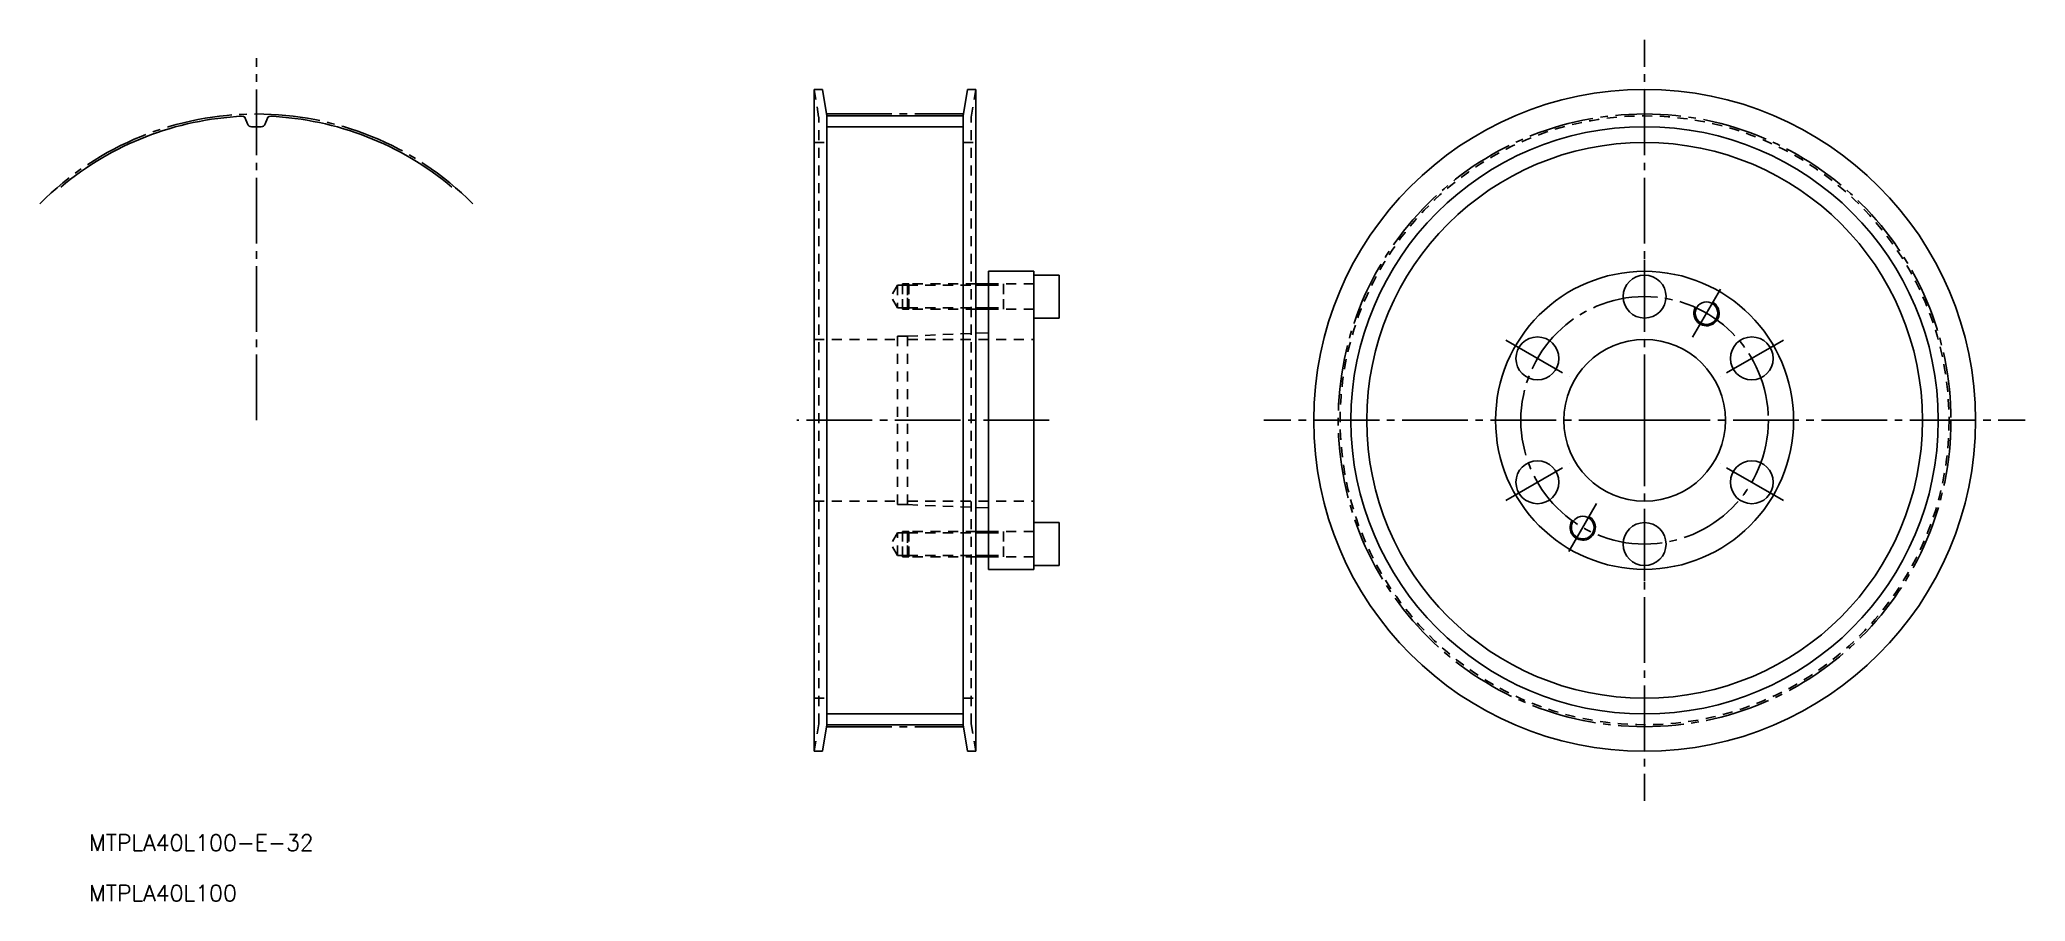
# Model space of a CAD drawing. Extents: x 16 to 409, y 48 to 219.
import ezdxf

# ---------------------------------------------------------------- set-up
doc = ezdxf.new("R2010")
doc.units = 0
doc.linetypes.add('CENTER', pattern=[17.5, 13, -1.5, 1.5, -1.5])
doc.linetypes.add('DASHED', pattern=[3.5, 2, -1.5])
doc.layers.get('0').update_dxf_attribs({"linetype": 'CONTINUOUS'})
doc.layers.add('CENTER', color=1, linetype='CENTER')
doc.styles.get("Standard").update_dxf_attribs({"font": 'txt.shx', "bigfont": '@extfont2.shx'})

msp = doc.modelspace()

# ---------------------------------------------------------------- linework, layer by layer
at = {"color": 7, "linetype": 'CONTINUOUS'}
for p, q in [((169.12, 77.81), (169.12, 208.81)), ((169.12, 208.81), (170.78, 208.81)), ((170.78, 208.81), (171.62, 203.56)), ((198.62, 203.56), (199.46, 208.81)), ((199.46, 208.81), (201.12, 208.81)), ((201.12, 77.81), (201.12, 208.81)), ((56.95, 201.99), (56.53, 203.15)), ((60.47, 201.99), (60.9, 203.15)), ((171.62, 203.56), (198.62, 203.56)), ((171.62, 83.05), (171.62, 203.56)), ((198.62, 83.05), (198.62, 203.56)), ((170.78, 77.81), (171.62, 83.05)), ((171.62, 83.05), (198.62, 83.05)), ((198.62, 83.05), (199.46, 77.81)), ((169.12, 77.81), (170.78, 77.81)), ((199.46, 77.81), (201.12, 77.81))]:
    msp.add_line(p, q, dxfattribs=at)
at = {"color": 3, "linetype": 'DASHED'}
for p, q in [((169.12, 208.81), (170.02, 203.35)), ((200.22, 203.35), (201.12, 208.81)), ((170.02, 83.26), (170.02, 203.35)), ((200.22, 83.26), (200.22, 203.35)), ((169.12, 198.31), (171.62, 198.31)), ((198.62, 198.31), (201.12, 198.31)), ((185.62, 170.06), (184.32, 167.81)), ((187.62, 170.06), (185.62, 170.06)), ((185.62, 170.06), (185.62, 165.56)), ((187.87, 170.31), (186.62, 170.31)), ((186.62, 170.31), (186.62, 167.81)), ((187.87, 170.31), (187.62, 170.06)), ((187.62, 170.06), (201.12, 170.06)), ((187.62, 170.06), (187.62, 167.81)), ((201.12, 170.31), (187.87, 170.31)), ((187.87, 170.31), (187.87, 167.81)), ((212.62, 170.31), (203.62, 170.31)), ((203.62, 170.06), (206.62, 170.06)), ((206.62, 170.31), (206.62, 167.81)), ((185.62, 165.56), (184.32, 167.81)), ((187.62, 165.56), (185.62, 165.56)), ((186.62, 165.31), (186.62, 167.81)), ((187.87, 165.31), (186.62, 165.31)), ((187.62, 165.56), (187.62, 167.81)), ((187.62, 165.56), (201.12, 165.56)), ((187.87, 165.31), (187.62, 165.56)), ((187.87, 165.31), (187.87, 167.81)), ((201.12, 165.31), (187.87, 165.31)), ((203.62, 165.56), (206.62, 165.56)), ((212.62, 165.31), (203.62, 165.31)), ((206.62, 165.31), (206.62, 167.81)), ((169.12, 159.31), (185.62, 159.31)), ((185.62, 159.98), (185.62, 143.31)), ((185.62, 159.98), (187.62, 159.98)), ((187.62, 159.98), (201.12, 160.55)), ((187.62, 159.98), (187.62, 143.31)), ((187.62, 159.31), (212.62, 159.31)), ((185.62, 126.63), (185.62, 143.31)), ((187.62, 126.63), (187.62, 143.31)), ((169.12, 127.31), (185.62, 127.31)), ((185.62, 126.63), (187.62, 126.63)), ((187.62, 127.31), (212.62, 127.31)), ((187.62, 126.63), (201.12, 126.06)), ((185.62, 121.06), (184.32, 118.81)), ((185.62, 116.56), (184.32, 118.81)), ((187.62, 121.06), (185.62, 121.06)), ((185.62, 116.56), (185.62, 121.06)), ((187.87, 121.31), (186.62, 121.31)), ((186.62, 121.31), (186.62, 118.81)), ((186.62, 116.31), (186.62, 118.81)), ((187.87, 121.31), (187.62, 121.06)), ((187.62, 121.06), (201.12, 121.06)), ((187.62, 121.06), (187.62, 118.81)), ((187.62, 116.56), (187.62, 118.81)), ((201.12, 121.31), (187.87, 121.31)), ((187.87, 121.31), (187.87, 118.81)), ((187.87, 116.31), (187.87, 118.81)), ((212.62, 121.31), (203.62, 121.31)), ((203.62, 121.06), (206.62, 121.06)), ((206.62, 121.31), (206.62, 118.81)), ((206.62, 116.31), (206.62, 118.81)), ((187.62, 116.56), (185.62, 116.56)), ((187.87, 116.31), (186.62, 116.31)), ((187.62, 116.56), (201.12, 116.56)), ((187.87, 116.31), (187.62, 116.56)), ((201.12, 116.31), (187.87, 116.31)), ((203.62, 116.56), (206.62, 116.56)), ((212.62, 116.31), (203.62, 116.31)), ((169.12, 88.31), (171.62, 88.31)), ((198.62, 88.31), (201.12, 88.31)), ((169.12, 77.81), (170.02, 83.26)), ((200.22, 83.26), (201.12, 77.81))]:
    msp.add_line(p, q, dxfattribs=at)
at = {"color": 3, "linetype": 'CONTINUOUS'}
for p, q in [((171.62, 201.43), (198.62, 201.43)), ((171.62, 85.18), (198.62, 85.18))]:
    msp.add_line(p, q, dxfattribs=at)
for p, q in [((203.62, 170.31), (201.12, 170.31)), ((201.12, 170.31), (201.12, 165.31)), ((203.62, 172.81), (212.62, 172.81)), ((203.62, 172.81), (203.62, 170.31)), ((203.62, 170.31), (203.62, 165.31)), ((212.62, 172.81), (212.62, 172.06)), ((212.62, 172.06), (212.62, 163.56)), ((212.62, 172.06), (217.62, 172.06)), ((217.62, 172.06), (217.62, 167.81)), ((201.12, 165.31), (201.12, 160.55)), ((203.62, 165.31), (201.12, 165.31)), ((203.62, 165.31), (203.62, 160.66)), ((217.62, 163.56), (217.62, 167.81)), ((212.62, 163.56), (212.62, 143.31)), ((212.62, 163.56), (217.62, 163.56)), ((203.62, 160.66), (201.12, 160.55)), ((201.12, 160.55), (201.12, 143.31)), ((203.62, 160.66), (203.62, 143.31)), ((201.12, 126.06), (201.12, 143.31)), ((203.62, 125.96), (203.62, 143.31)), ((212.62, 123.06), (212.62, 143.31)), ((201.12, 121.31), (201.12, 126.06)), ((203.62, 125.96), (201.12, 126.06)), ((203.62, 121.31), (203.62, 125.96)), ((212.62, 114.56), (212.62, 123.06)), ((212.62, 123.06), (217.62, 123.06)), ((217.62, 123.06), (217.62, 114.56)), ((203.62, 121.31), (201.12, 121.31)), ((201.12, 116.31), (201.12, 121.31)), ((203.62, 116.31), (203.62, 121.31)), ((203.62, 116.31), (201.12, 116.31)), ((203.62, 113.81), (203.62, 116.31)), ((212.62, 114.56), (217.62, 114.56)), ((212.62, 113.81), (212.62, 114.56)), ((203.62, 113.81), (212.62, 113.81))]:
    msp.add_line(p, q)
at = {"color": 3}
for p, q in [((203.62, 170.06), (201.12, 170.06)), ((203.62, 165.56), (201.12, 165.56)), ((203.62, 121.06), (201.12, 121.06)), ((203.62, 116.56), (201.12, 116.56))]:
    msp.add_line(p, q, dxfattribs=at)
for centre, radius in [((333.5, 143.31), 65.5), ((333.5, 143.31), 55), ((333.5, 143.31), 29.5), ((333.5, 143.31), 29.5), ((333.5, 167.81), 4.25), ((345.75, 164.52), 2.25), ((312.28, 155.56), 4.25), ((333.5, 143.31), 16), ((354.72, 155.56), 4.25), ((312.28, 131.06), 4.25), ((354.72, 131.06), 4.25), ((321.25, 122.09), 2.25), ((333.5, 118.81), 4.25)]:
    msp.add_circle(centre, radius)
at = {"color": 3, "linetype": 'DASHED'}
msp.add_circle((333.5, 143.31), 60.26, dxfattribs=at)
at = {"color": 3}
msp.add_circle((333.5, 143.31), 58.13, dxfattribs=at)
at = {"color": 7, "linetype": 'CONTINUOUS'}
for centre, radius, start, end in [((58.71, 143.31), 60.25, 92.5737, 130), ((56.03, 202.97), 0.53, 20, 92.5737), ((57.76, 202.28), 0.86, 200, 270.9253), ((58.71, 143.31), 58.12, 89.0747, 90.9253), ((59.66, 202.28), 0.86, 269.0747, 340), ((61.39, 202.97), 0.53, 87.4263, 160), ((58.71, 143.31), 60.25, 50, 87.4263)]:
    msp.add_arc(centre, radius, start, end, dxfattribs=at)
at = {"color": 3}
for centre in [(345.75, 164.52), (321.25, 122.09)]:
    msp.add_arc(centre, 2.5, 150, 62, dxfattribs=at)
at = {"layer": 'CENTER', "color": 1, "linetype": 'CENTER'}
for p, q in [((333.5, 143.31), (333.5, 218.66)), ((58.71, 143.31), (58.71, 215)), ((171.52, 203.95), (198.72, 203.95)), ((333.5, 175.06), (333.5, 160.56)), ((343, 159.76), (348.5, 169.29)), ((306, 159.18), (318.56, 151.93)), ((361, 159.18), (348.44, 151.93)), ((215.62, 143.31), (165.7, 143.31)), ((333.5, 143.31), (258.15, 143.31)), ((333.5, 143.31), (408.85, 143.31)), ((333.5, 143.31), (333.5, 67.96)), ((306, 127.43), (318.56, 134.68)), ((361, 127.43), (348.44, 134.68)), ((318.5, 117.32), (324, 126.85)), ((333.5, 111.56), (333.5, 126.06)), ((171.52, 82.67), (198.72, 82.67))]:
    msp.add_line(p, q, dxfattribs=at)
for radius in [60.64, 24.5]:
    msp.add_circle((333.5, 143.31), radius, dxfattribs=at)
msp.add_arc((58.71, 143.31), 60.64, 45, 135, dxfattribs=at)

# ---------------------------------------------------------------- texts
for s, p in [('MTPLA40L100-E-32', (25.63, 58.1)), ('MTPLA40L100', (25.63, 48.1))]:
    msp.add_text(s, height=3.2).set_placement(p)

doc.saveas('drawing.dxf')
